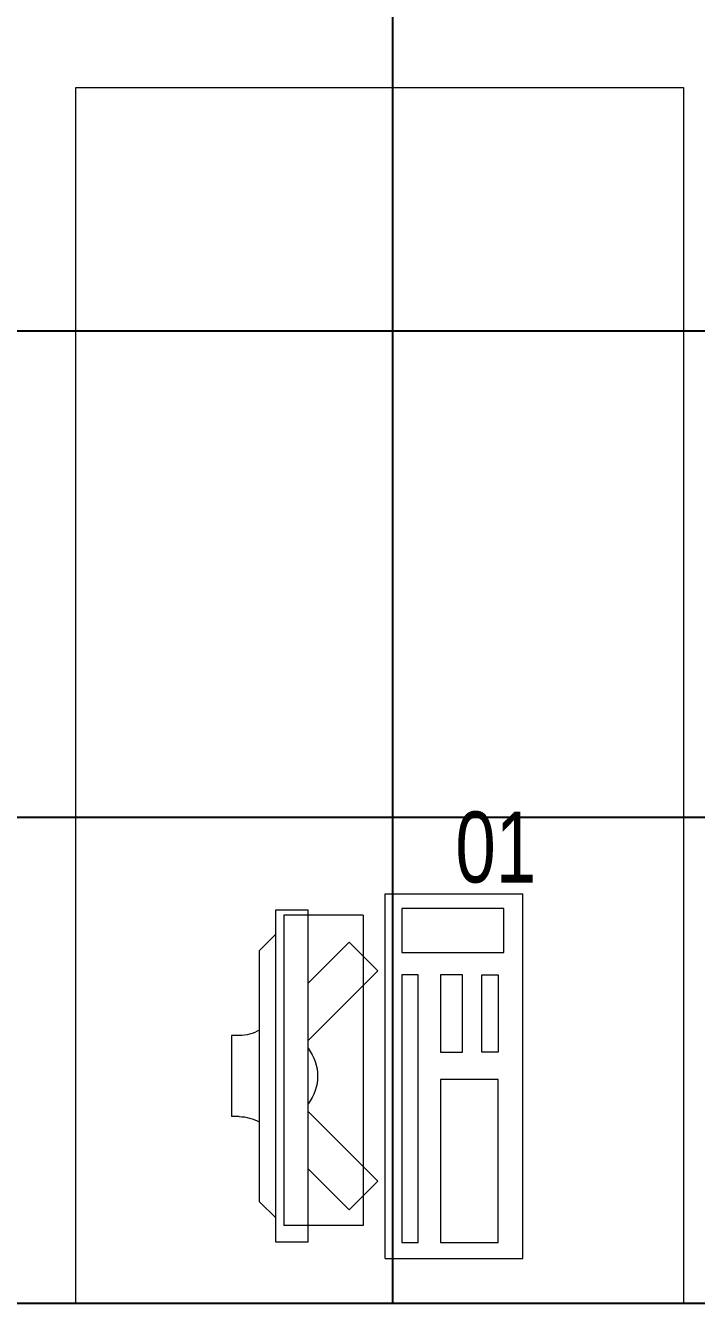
# Model space of a CAD drawing. Extents: x -12260 to 57327, y -29287 to 19916.
# Drawn here: x 22323 to 23151, y -12830 to -11253 of the extents above; entities that cross this region are included whole.
import ezdxf

# ---------------------------------------------------------------- set-up
doc = ezdxf.new("R2010")
doc.units = 0
doc.header["$LTSCALE"] = 0.25
doc.linetypes.add('DASHDOT', pattern=[25.4, 12.7, -6.35, 0, -6.35])
for name, color, linetype, lineweight in [('01-First Floor-FUR$0$72_EGR_EQP_TAG', 142, 'Continuous', 5), ('01-First Floor-FUR$0$LOADING', 253, 'Continuous', 5), ('01-First Floor-FUR$0$Walls', 251, 'Continuous', 5), ('E-LITE-CLNG-CNDT', 6, 'DASHDOT', 35)]:
    doc.layers.add(name, color=color, linetype=linetype, lineweight=lineweight)
doc.layers.add('01-First Floor-FUR$0$FALSE CEILING', color=251, linetype='Continuous')
doc.styles.add('01-First Floor-FUR$0$X3G_ENTITY_257CFD', font='swisscl.ttf', dxfattribs={"height": 200})

# ---------------------------------------------------------------- blocks, each defined once
blk = doc.blocks.new('01-First Floor-FUR$0$ITCWLS1-P')
at = {"layer": '01-First Floor-FUR$0$LOADING'}
for p, q in [((-0.17, 0.45), (-0.17, 0)), ((-0.17, 0.45), (0, 0.45)), ((0, 0.45), (0, 0)), ((-0.2651, 0.43, 0), (-0.3051, 0.43, 0)), ((-0.3051, 0.43, 0), (-0.3051, 0.02, 0)), ((-0.2651, 0.43, 0), (-0.2651, 0.02, 0)), ((-0.1496, 0.4305), (-0.1291, 0.4305)), ((-0.1291, 0.4305), (-0.1291, 0.4089)), ((-0.3251, 0.38, 0), (-0.3051, 0.4, 0)), ((-0.197, 0.4094), (-0.295, 0.4094)), ((-0.295, 0.0264), (-0.295, 0.4094)), ((-0.197, 0.0264), (-0.197, 0.4094)), ((-0.3251, 0.38, 0), (-0.3251, 0.07, 0)), ((-0.3503, 0.275), (-0.3596, 0.275)), ((-0.3596, 0.175), (-0.3596, 0.275)), ((-0.3503, 0.175), (-0.3596, 0.175)), ((-0.3251, 0.07, 0), (-0.3051, 0.05, 0)), ((-0.3051, 0.02, 0), (-0.2651, 0.02, 0)), ((-0.197, 0.0264), (-0.295, 0.0264)), ((-0.17, 0), (0, 0))]:
    blk.add_line(p, q, dxfattribs=at)
at = {"layer": '01-First Floor-FUR$0$LOADING', "extrusion": (2.48281e-10, 3.18408e-10, -1)}
for p, q in [((-0.2651, 0.3395), (-0.2144, 0.3902)), ((-0.1791, 0.3548), (-0.2144, 0.3902)), ((-0.2651, 0.2688), (-0.1791, 0.3548))]:
    blk.add_line(p, q, dxfattribs=at)
at = {"layer": '01-First Floor-FUR$0$LOADING', "extrusion": (2.48281e-10, -3.18408e-10, -1)}
for p, q in [((-0.2651, 0.1812), (-0.1791, 0.0952)), ((-0.2651, 0.1105), (-0.2144, 0.0598)), ((-0.1791, 0.0952), (-0.2144, 0.0598))]:
    blk.add_line(p, q, dxfattribs=at)
at = {"layer": '01-First Floor-FUR$0$LOADING'}
for points in [[(-0.1291, 0.4089), (-0.1291, 0.1), (-0.1496, 0.1), (-0.1496, 0.4305)], [(-0.1496, 0.1), (-0.1496, 0.1), (-0.1496, 0.1), (-0.1496, 0.1), (-0.1496, 0.1), (-0.1496, 0.1), (-0.1496, 0.1), (-0.1496, 0.1), (-0.1496, 0.1)], [(-0.1496, 0.1), (-0.1496, 0.1), (-0.1496, 0.1), (-0.1496, 0.1), (-0.1496, 0.1), (-0.1496, 0.1), (-0.1496, 0.1), (-0.1496, 0.1), (-0.1496, 0.1), (-0.1496, 0.1), (-0.1496, 0.1), (-0.1496, 0.1), (-0.1496, 0.1), (-0.1496, 0.1), (-0.1496, 0.1), (-0.1496, 0.1), (-0.1496, 0.1), (-0.1496, 0.1)], [(-0.1496, 0.1), (-0.1496, 0.1), (-0.1496, 0.1), (-0.1496, 0.1), (-0.1496, 0.1), (-0.1496, 0.1), (-0.1496, 0.1), (-0.1496, 0.1), (-0.1496, 0.1), (-0.1496, 0.1)], [(-0.1496, 0.1), (-0.1496, 0.1), (-0.1496, 0.1), (-0.1496, 0.1), (-0.1496, 0.1), (-0.1496, 0.1), (-0.1496, 0.1)], [(-0.1496, 0.1), (-0.1496, 0.1), (-0.1496, 0.1), (-0.1496, 0.1), (-0.1496, 0.1), (-0.1496, 0.1), (-0.1496, 0.1), (-0.1496, 0.1), (-0.1496, 0.1), (-0.1496, 0.1)], [(-0.1496, 0.1), (-0.1496, 0.1), (-0.1496, 0.1), (-0.1496, 0.1), (-0.1496, 0.1), (-0.1496, 0.1), (-0.1496, 0.1), (-0.1496, 0.1), (-0.1496, 0.1), (-0.1496, 0.1), (-0.1496, 0.1), (-0.1496, 0.1), (-0.1496, 0.1), (-0.1496, 0.1), (-0.1496, 0.1)], [(-0.1496, 0.1), (-0.1496, 0.1), (-0.1496, 0.1), (-0.1496, 0.1), (-0.1496, 0.1), (-0.1496, 0.1), (-0.1496, 0.1), (-0.1496, 0.1), (-0.1496, 0.1), (-0.1496, 0.1)], [(-0.1496, 0.1), (-0.1496, 0.1), (-0.1496, 0.1), (-0.1496, 0.1), (-0.1496, 0.1), (-0.1496, 0.1), (-0.1496, 0.1), (-0.1496, 0.1), (-0.1496, 0.1), (-0.1496, 0.1)], [(-0.1496, 0.1), (-0.1496, 0.1), (-0.1496, 0.1), (-0.1496, 0.1), (-0.1496, 0.1), (-0.1496, 0.1), (-0.1496, 0.1), (-0.1496, 0.1), (-0.1496, 0.1), (-0.1496, 0.1), (-0.1496, 0.1), (-0.1496, 0.1), (-0.1496, 0.1), (-0.1496, 0.1), (-0.1496, 0.1), (-0.1496, 0.1), (-0.1496, 0.1), (-0.1496, 0.1), (-0.1496, 0.1), (-0.1496, 0.1), (-0.1496, 0.1), (-0.1496, 0.1), (-0.1496, 0.1), (-0.1496, 0.1), (-0.1496, 0.1), (-0.1496, 0.1), (-0.1496, 0.1), (-0.1496, 0.1), (-0.1496, 0.1), (-0.1496, 0.1), (-0.1496, 0.1), (-0.1496, 0.1), (-0.1496, 0.1), (-0.1496, 0.1), (-0.1496, 0.1), (-0.1496, 0.1), (-0.1496, 0.1), (-0.1496, 0.1), (-0.1496, 0.1), (-0.1496, 0.1), (-0.1496, 0.1), (-0.1496, 0.1), (-0.1496, 0.1), (-0.1496, 0.1), (-0.1496, 0.1), (-0.1496, 0.1), (-0.1496, 0.1), (-0.1496, 0.1), (-0.1496, 0.1), (-0.1496, 0.1), (-0.1496, 0.1), (-0.1496, 0.1), (-0.1496, 0.1), (-0.1496, 0.1)], [(-0.1496, 0.1), (-0.1496, 0.1), (-0.1496, 0.1), (-0.1496, 0.1), (-0.1496, 0.1), (-0.1496, 0.1), (-0.1496, 0.1), (-0.1496, 0.1), (-0.1496, 0.1), (-0.1496, 0.1), (-0.1496, 0.1), (-0.1496, 0.1), (-0.1496, 0.1), (-0.1496, 0.1), (-0.1496, 0.1), (-0.1496, 0.1), (-0.1496, 0.1), (-0.1496, 0.1), (-0.1496, 0.1), (-0.1496, 0.1), (-0.1496, 0.1), (-0.1496, 0.1), (-0.1496, 0.1), (-0.1496, 0.1), (-0.1496, 0.1), (-0.1496, 0.1), (-0.1496, 0.1), (-0.1496, 0.1), (-0.1496, 0.1), (-0.1496, 0.1), (-0.1496, 0.1), (-0.1496, 0.1), (-0.1496, 0.1), (-0.1496, 0.1), (-0.1496, 0.1), (-0.1496, 0.1), (-0.1496, 0.1), (-0.1496, 0.1), (-0.1496, 0.1), (-0.1496, 0.1), (-0.1496, 0.1), (-0.1496, 0.1), (-0.1496, 0.1), (-0.1496, 0.1), (-0.1496, 0.1), (-0.1496, 0.1), (-0.1496, 0.1), (-0.1496, 0.1), (-0.1496, 0.1), (-0.1496, 0.1), (-0.1496, 0.1), (-0.1496, 0.1), (-0.1496, 0.1), (-0.1496, 0.1), (-0.1496, 0.1), (-0.1496, 0.1), (-0.1496, 0.1), (-0.1496, 0.1), (-0.1496, 0.1), (-0.1496, 0.1), (-0.1496, 0.1), (-0.1496, 0.1), (-0.1496, 0.1), (-0.1496, 0.1), (-0.1496, 0.1), (-0.1496, 0.1), (-0.1496, 0.1), (-0.1496, 0.1), (-0.1496, 0.1), (-0.1496, 0.1), (-0.1496, 0.1), (-0.1496, 0.1), (-0.1496, 0.1), (-0.1496, 0.1), (-0.1496, 0.1), (-0.1496, 0.1), (-0.1496, 0.1), (-0.1496, 0.1), (-0.1496, 0.1), (-0.1496, 0.1), (-0.1496, 0.1), (-0.1496, 0.1), (-0.1496, 0.1), (-0.1496, 0.1), (-0.1496, 0.1), (-0.1496, 0.1), (-0.1496, 0.1), (-0.1496, 0.1), (-0.1496, 0.1)], [(-0.1496, 0.1), (-0.1496, 0.1), (-0.1496, 0.1), (-0.1496, 0.1), (-0.1496, 0.1), (-0.1496, 0.1), (-0.1496, 0.1), (-0.1496, 0.1), (-0.1496, 0.1), (-0.1496, 0.1), (-0.1496, 0.1), (-0.1496, 0.1)], [(-0.1496, 0.1), (-0.1496, 0.1), (-0.1496, 0.1), (-0.1496, 0.1), (-0.1496, 0.1), (-0.1496, 0.1), (-0.1496, 0.1)], [(-0.1496, 0.1), (-0.1496, 0.1), (-0.1496, 0.1), (-0.1496, 0.1), (-0.1496, 0.1), (-0.1496, 0.1), (-0.1496, 0.1), (-0.1496, 0.1), (-0.1496, 0.1), (-0.1496, 0.1), (-0.1496, 0.1), (-0.1496, 0.1), (-0.1496, 0.1), (-0.1496, 0.1), (-0.1496, 0.1), (-0.1496, 0.1), (-0.1496, 0.1)], [(-0.1496, 0.1), (-0.1496, 0.1), (-0.1496, 0.1), (-0.1496, 0.1), (-0.1496, 0.1), (-0.1496, 0.1), (-0.1496, 0.1), (-0.1496, 0.1), (-0.1496, 0.1), (-0.1496, 0.1), (-0.1496, 0.1), (-0.1496, 0.1), (-0.1496, 0.1), (-0.1496, 0.1), (-0.1496, 0.1), (-0.1496, 0.1), (-0.1496, 0.1), (-0.1496, 0.1), (-0.1496, 0.1), (-0.1496, 0.1), (-0.1496, 0.1), (-0.1496, 0.1), (-0.1496, 0.1), (-0.1496, 0.1), (-0.1496, 0.1), (-0.1496, 0.1), (-0.1496, 0.1), (-0.1496, 0.1), (-0.1496, 0.1), (-0.1496, 0.1), (-0.1496, 0.1), (-0.1496, 0.1), (-0.1496, 0.1), (-0.1496, 0.1), (-0.1496, 0.1), (-0.1496, 0.1), (-0.1496, 0.1), (-0.1496, 0.1), (-0.1496, 0.1), (-0.1496, 0.1), (-0.1496, 0.1), (-0.1496, 0.1), (-0.1496, 0.1), (-0.1496, 0.1), (-0.1496, 0.1), (-0.1496, 0.1), (-0.1496, 0.1), (-0.1496, 0.1), (-0.1496, 0.1), (-0.1496, 0.1), (-0.1496, 0.1), (-0.1496, 0.1), (-0.1496, 0.1), (-0.1496, 0.1), (-0.1496, 0.1), (-0.1496, 0.1), (-0.1496, 0.1), (-0.1496, 0.1), (-0.1496, 0.1), (-0.1496, 0.1), (-0.1496, 0.1), (-0.1496, 0.1), (-0.1496, 0.1), (-0.1496, 0.1), (-0.1496, 0.1), (-0.1496, 0.1), (-0.1496, 0.1), (-0.1496, 0.1), (-0.1496, 0.1), (-0.1496, 0.1), (-0.1496, 0.1), (-0.1496, 0.1), (-0.1496, 0.1), (-0.1496, 0.1), (-0.1496, 0.1), (-0.1496, 0.1), (-0.1496, 0.1), (-0.1496, 0.1), (-0.1496, 0.1), (-0.1496, 0.1), (-0.1496, 0.1), (-0.1496, 0.1), (-0.1496, 0.1), (-0.1496, 0.1), (-0.1496, 0.1), (-0.1496, 0.1), (-0.1496, 0.1), (-0.1496, 0.1), (-0.1496, 0.1), (-0.1496, 0.1), (-0.1496, 0.1), (-0.1496, 0.1), (-0.1496, 0.1), (-0.1496, 0.1), (-0.1496, 0.1), (-0.1496, 0.1), (-0.1496, 0.1), (-0.1496, 0.1), (-0.1496, 0.1), (-0.1496, 0.1), (-0.1496, 0.1), (-0.1496, 0.1), (-0.1496, 0.1), (-0.1496, 0.1), (-0.1496, 0.1), (-0.1496, 0.1), (-0.1496, 0.1), (-0.1496, 0.1), (-0.1496, 0.1), (-0.1496, 0.1), (-0.1496, 0.1)], [(-0.1496, 0.1), (-0.1496, 0.1), (-0.1496, 0.1), (-0.1496, 0.1), (-0.1496, 0.1), (-0.1496, 0.1), (-0.1496, 0.1), (-0.1496, 0.1)]]:
    blk.add_lwpolyline(points, dxfattribs=at)
for points in [[(-0.1019, 0.4305), (-0.0304, 0.4305), (-0.0304, 0.2294), (-0.1019, 0.2294)], [(-0.1019, 0.1954), (-0.0747, 0.1954), (-0.0747, 0.1), (-0.1019, 0.1)], [(-0.0304, 0.1954), (-0.0508, 0.1954), (-0.0508, 0.1), (-0.0304, 0.1)], [(-0.1496, 0.1), (-0.1496, 0.1), (-0.1496, 0.1), (-0.1496, 0.1), (-0.1496, 0.1), (-0.1496, 0.1), (-0.1496, 0.1), (-0.1496, 0.1), (-0.1496, 0.1), (-0.1496, 0.1), (-0.1496, 0.1), (-0.1496, 0.1), (-0.1496, 0.1), (-0.1496, 0.1), (-0.1496, 0.1), (-0.1496, 0.1), (-0.1496, 0.1), (-0.1496, 0.1), (-0.1496, 0.1), (-0.1496, 0.1), (-0.1496, 0.1), (-0.1496, 0.1), (-0.1496, 0.1), (-0.1496, 0.1), (-0.1496, 0.1), (-0.1496, 0.1), (-0.1496, 0.1), (-0.1496, 0.1), (-0.1496, 0.1), (-0.1496, 0.1), (-0.1496, 0.1), (-0.1496, 0.1), (-0.1496, 0.1), (-0.1496, 0.1), (-0.1496, 0.1), (-0.1496, 0.1), (-0.1496, 0.1), (-0.1496, 0.1), (-0.1496, 0.1), (-0.1496, 0.1), (-0.1496, 0.1), (-0.1496, 0.1), (-0.1496, 0.1), (-0.1496, 0.1), (-0.1496, 0.1), (-0.1496, 0.1), (-0.1496, 0.1), (-0.1496, 0.1), (-0.1496, 0.1), (-0.1496, 0.1), (-0.1496, 0.1), (-0.1496, 0.1), (-0.1496, 0.1), (-0.1496, 0.1), (-0.1496, 0.1), (-0.1496, 0.1), (-0.1496, 0.1), (-0.1496, 0.1), (-0.1496, 0.1), (-0.1496, 0.1), (-0.1496, 0.1), (-0.1496, 0.1), (-0.1496, 0.1), (-0.1496, 0.1), (-0.1496, 0.1), (-0.1496, 0.1), (-0.1496, 0.1), (-0.1496, 0.1), (-0.1496, 0.1), (-0.1496, 0.1), (-0.1496, 0.1), (-0.1496, 0.1), (-0.1496, 0.1), (-0.1496, 0.1), (-0.1496, 0.1), (-0.1496, 0.1), (-0.1496, 0.1), (-0.1496, 0.1), (-0.1496, 0.1), (-0.1496, 0.1), (-0.1496, 0.1), (-0.1496, 0.1), (-0.1496, 0.1), (-0.1496, 0.1), (-0.1496, 0.1), (-0.1496, 0.1), (-0.1496, 0.1), (-0.1496, 0.1), (-0.1496, 0.1), (-0.1496, 0.1), (-0.1496, 0.1), (-0.1496, 0.1), (-0.1496, 0.1), (-0.1496, 0.1), (-0.1496, 0.1), (-0.1496, 0.1), (-0.1496, 0.1), (-0.1496, 0.1), (-0.1496, 0.1), (-0.1496, 0.1), (-0.1496, 0.1), (-0.1496, 0.1), (-0.1496, 0.1), (-0.1496, 0.1), (-0.1496, 0.1), (-0.1496, 0.1), (-0.1496, 0.1), (-0.1496, 0.1), (-0.1496, 0.1), (-0.1496, 0.1), (-0.1496, 0.1), (-0.1496, 0.1), (-0.1496, 0.1), (-0.1496, 0.1), (-0.1496, 0.1), (-0.1496, 0.1), (-0.1496, 0.1), (-0.1496, 0.1), (-0.1496, 0.1), (-0.1496, 0.1), (-0.1496, 0.1), (-0.1496, 0.1), (-0.1496, 0.1), (-0.1496, 0.1), (-0.1496, 0.1), (-0.1496, 0.1), (-0.1496, 0.1), (-0.1496, 0.1), (-0.1496, 0.1), (-0.1496, 0.1), (-0.1496, 0.1), (-0.1496, 0.1), (-0.1496, 0.1), (-0.1496, 0.1), (-0.1496, 0.1), (-0.1496, 0.1), (-0.1496, 0.1), (-0.1496, 0.1), (-0.1496, 0.1), (-0.1496, 0.1), (-0.1496, 0.1), (-0.1496, 0.1), (-0.1496, 0.1), (-0.1496, 0.1), (-0.1496, 0.1), (-0.1496, 0.1), (-0.1496, 0.1), (-0.1496, 0.1), (-0.1496, 0.1), (-0.1496, 0.1), (-0.1496, 0.1), (-0.1496, 0.1), (-0.1496, 0.1), (-0.1496, 0.1), (-0.1496, 0.1), (-0.1496, 0.1), (-0.1496, 0.1), (-0.1496, 0.1), (-0.1496, 0.1), (-0.1496, 0.1), (-0.1496, 0.1), (-0.1496, 0.1), (-0.1496, 0.1), (-0.1496, 0.1), (-0.1496, 0.1), (-0.1496, 0.1), (-0.1496, 0.1), (-0.1496, 0.1), (-0.1496, 0.1), (-0.1496, 0.1), (-0.1496, 0.1), (-0.1496, 0.1), (-0.1496, 0.1), (-0.1496, 0.1), (-0.1496, 0.1), (-0.1496, 0.1), (-0.1496, 0.1), (-0.1496, 0.1), (-0.1496, 0.1), (-0.1496, 0.1), (-0.1496, 0.1), (-0.1496, 0.1), (-0.1496, 0.1), (-0.1496, 0.1), (-0.1496, 0.1), (-0.1496, 0.1), (-0.1496, 0.1), (-0.1496, 0.1), (-0.1496, 0.1), (-0.1496, 0.1), (-0.1496, 0.1), (-0.1496, 0.1), (-0.1496, 0.1), (-0.1496, 0.1), (-0.1496, 0.1), (-0.1496, 0.1), (-0.1496, 0.1), (-0.1496, 0.1), (-0.1496, 0.1), (-0.1496, 0.1), (-0.1496, 0.1), (-0.1496, 0.1), (-0.1496, 0.1), (-0.1496, 0.1), (-0.1496, 0.1), (-0.1496, 0.1), (-0.1496, 0.1), (-0.1496, 0.1), (-0.1496, 0.1), (-0.1496, 0.1), (-0.1496, 0.1), (-0.1496, 0.1), (-0.1496, 0.1), (-0.1496, 0.1), (-0.1496, 0.1), (-0.1496, 0.1), (-0.1496, 0.1), (-0.1496, 0.1), (-0.1496, 0.1), (-0.1496, 0.1), (-0.1496, 0.1), (-0.1496, 0.1), (-0.1496, 0.1), (-0.1496, 0.1), (-0.1496, 0.1), (-0.1496, 0.1), (-0.1496, 0.1), (-0.1496, 0.1), (-0.1496, 0.1), (-0.1496, 0.1), (-0.1496, 0.1), (-0.1496, 0.1), (-0.1496, 0.1), (-0.1496, 0.1), (-0.1496, 0.1), (-0.1496, 0.1), (-0.1496, 0.1), (-0.1496, 0.1), (-0.1496, 0.1), (-0.1496, 0.1), (-0.1496, 0.1), (-0.1496, 0.1), (-0.1496, 0.1), (-0.1496, 0.1), (-0.1496, 0.1), (-0.1496, 0.1), (-0.1496, 0.1), (-0.1496, 0.1), (-0.1496, 0.1), (-0.1496, 0.1), (-0.1496, 0.1), (-0.1496, 0.1), (-0.1496, 0.1), (-0.1496, 0.1), (-0.1496, 0.1), (-0.1496, 0.1), (-0.1496, 0.1), (-0.1496, 0.1), (-0.1496, 0.1), (-0.1496, 0.1), (-0.1496, 0.1), (-0.1496, 0.1), (-0.1496, 0.1), (-0.1496, 0.1), (-0.1496, 0.1), (-0.1496, 0.1), (-0.1496, 0.1), (-0.1496, 0.1), (-0.1496, 0.1), (-0.1496, 0.1), (-0.1496, 0.1), (-0.1496, 0.1), (-0.1496, 0.1), (-0.1496, 0.1), (-0.1496, 0.1), (-0.1496, 0.1), (-0.1496, 0.1)], [(-0.1496, 0.1), (-0.1496, 0.1), (-0.1496, 0.1), (-0.1496, 0.1), (-0.1496, 0.1), (-0.1496, 0.1), (-0.1496, 0.1), (-0.1496, 0.1), (-0.1496, 0.1), (-0.1496, 0.1), (-0.1496, 0.1), (-0.1496, 0.1), (-0.1496, 0.1), (-0.1496, 0.1), (-0.1496, 0.1), (-0.1496, 0.1), (-0.1496, 0.1), (-0.1496, 0.1), (-0.1496, 0.1), (-0.1496, 0.1), (-0.1496, 0.1), (-0.1496, 0.1), (-0.1496, 0.1), (-0.1496, 0.1), (-0.1496, 0.1), (-0.1496, 0.1), (-0.1496, 0.1), (-0.1496, 0.1), (-0.1496, 0.1), (-0.1496, 0.1), (-0.1496, 0.1), (-0.1496, 0.1), (-0.1496, 0.1), (-0.1496, 0.1), (-0.1496, 0.1), (-0.1496, 0.1), (-0.1496, 0.1), (-0.1496, 0.1), (-0.1496, 0.1), (-0.1496, 0.1), (-0.1496, 0.1), (-0.1496, 0.1), (-0.1496, 0.1), (-0.1496, 0.1), (-0.1496, 0.1), (-0.1496, 0.1), (-0.1496, 0.1), (-0.1496, 0.1), (-0.1496, 0.1), (-0.1496, 0.1), (-0.1496, 0.1), (-0.1496, 0.1), (-0.1496, 0.1), (-0.1496, 0.1), (-0.1496, 0.1), (-0.1496, 0.1), (-0.1496, 0.1), (-0.1496, 0.1), (-0.1496, 0.1), (-0.1496, 0.1), (-0.1496, 0.1), (-0.1496, 0.1), (-0.1496, 0.1), (-0.1496, 0.1), (-0.1496, 0.1), (-0.1496, 0.1), (-0.1496, 0.1), (-0.1496, 0.1), (-0.1496, 0.1), (-0.1496, 0.1), (-0.1496, 0.1), (-0.1496, 0.1), (-0.1496, 0.1), (-0.1496, 0.1), (-0.1496, 0.1), (-0.1496, 0.1), (-0.1496, 0.1), (-0.1496, 0.1), (-0.1496, 0.1), (-0.1496, 0.1), (-0.1496, 0.1), (-0.1496, 0.1), (-0.1496, 0.1), (-0.1496, 0.1), (-0.1496, 0.1), (-0.1496, 0.1), (-0.1496, 0.1), (-0.1496, 0.1), (-0.1496, 0.1), (-0.1496, 0.1), (-0.1496, 0.1), (-0.1496, 0.1), (-0.1496, 0.1), (-0.1496, 0.1), (-0.1496, 0.1), (-0.1496, 0.1), (-0.1496, 0.1), (-0.1496, 0.1), (-0.1496, 0.1), (-0.1496, 0.1), (-0.1496, 0.1), (-0.1496, 0.1), (-0.1496, 0.1), (-0.1496, 0.1), (-0.1496, 0.1), (-0.1496, 0.1), (-0.1496, 0.1), (-0.1496, 0.1), (-0.1496, 0.1), (-0.1496, 0.1), (-0.1496, 0.1), (-0.1496, 0.1), (-0.1496, 0.1), (-0.1496, 0.1), (-0.1496, 0.1), (-0.1496, 0.1), (-0.1496, 0.1), (-0.1496, 0.1), (-0.1496, 0.1), (-0.1496, 0.1), (-0.1496, 0.1), (-0.1496, 0.1), (-0.1496, 0.1), (-0.1496, 0.1), (-0.1496, 0.1), (-0.1496, 0.1), (-0.1496, 0.1), (-0.1496, 0.1), (-0.1496, 0.1), (-0.1496, 0.1), (-0.1496, 0.1), (-0.1496, 0.1), (-0.1496, 0.1), (-0.1496, 0.1), (-0.1496, 0.1), (-0.1496, 0.1), (-0.1496, 0.1), (-0.1496, 0.1), (-0.1496, 0.1), (-0.1496, 0.1), (-0.1496, 0.1), (-0.1496, 0.1), (-0.1496, 0.1), (-0.1496, 0.1), (-0.1496, 0.1), (-0.1496, 0.1), (-0.1496, 0.1), (-0.1496, 0.1), (-0.1496, 0.1), (-0.1496, 0.1), (-0.1496, 0.1), (-0.1496, 0.1), (-0.1496, 0.1), (-0.1496, 0.1), (-0.1496, 0.1), (-0.1496, 0.1), (-0.1496, 0.1), (-0.1496, 0.1), (-0.1496, 0.1), (-0.1496, 0.1), (-0.1496, 0.1), (-0.1496, 0.1), (-0.1496, 0.1), (-0.1496, 0.1), (-0.1496, 0.1), (-0.1496, 0.1), (-0.1496, 0.1), (-0.1496, 0.1), (-0.1496, 0.1), (-0.1496, 0.1), (-0.1496, 0.1), (-0.1496, 0.1), (-0.1496, 0.1), (-0.1496, 0.1), (-0.1496, 0.1), (-0.1496, 0.1), (-0.1496, 0.1), (-0.1496, 0.1), (-0.1496, 0.1), (-0.1496, 0.1), (-0.1496, 0.1), (-0.1496, 0.1), (-0.1496, 0.1), (-0.1496, 0.1), (-0.1496, 0.1), (-0.1496, 0.1), (-0.1496, 0.1), (-0.1496, 0.1), (-0.1496, 0.1), (-0.1496, 0.1), (-0.1496, 0.1), (-0.1496, 0.1), (-0.1496, 0.1), (-0.1496, 0.1), (-0.1496, 0.1), (-0.1496, 0.1), (-0.1496, 0.1), (-0.1496, 0.1), (-0.1496, 0.1), (-0.1496, 0.1), (-0.1496, 0.1), (-0.1496, 0.1), (-0.1496, 0.1), (-0.1496, 0.1), (-0.1496, 0.1), (-0.1496, 0.1), (-0.1496, 0.1), (-0.1496, 0.1), (-0.1496, 0.1), (-0.1496, 0.1), (-0.1496, 0.1), (-0.1496, 0.1), (-0.1496, 0.1), (-0.1496, 0.1)], [(-0.1496, 0.1), (-0.1496, 0.1), (-0.1496, 0.1), (-0.1496, 0.1), (-0.1496, 0.1), (-0.1496, 0.1), (-0.1496, 0.1), (-0.1496, 0.1), (-0.1496, 0.1), (-0.1496, 0.1), (-0.1496, 0.1), (-0.1496, 0.1), (-0.1496, 0.1), (-0.1496, 0.1), (-0.1496, 0.1), (-0.1496, 0.1), (-0.1496, 0.1), (-0.1496, 0.1), (-0.1496, 0.1), (-0.1496, 0.1), (-0.1496, 0.1), (-0.1496, 0.1), (-0.1496, 0.1), (-0.1496, 0.1), (-0.1496, 0.1), (-0.1496, 0.1), (-0.1496, 0.1), (-0.1496, 0.1), (-0.1496, 0.1), (-0.1496, 0.1), (-0.1496, 0.1), (-0.1496, 0.1), (-0.1496, 0.1), (-0.1496, 0.1), (-0.1496, 0.1), (-0.1496, 0.1), (-0.1496, 0.1), (-0.1496, 0.1), (-0.1496, 0.1), (-0.1496, 0.1), (-0.1496, 0.1), (-0.1496, 0.1), (-0.1496, 0.1), (-0.1496, 0.1), (-0.1496, 0.1), (-0.1496, 0.1), (-0.1496, 0.1), (-0.1496, 0.1), (-0.1496, 0.1), (-0.1496, 0.1), (-0.1496, 0.1), (-0.1496, 0.1), (-0.1496, 0.1), (-0.1496, 0.1), (-0.1496, 0.1), (-0.1496, 0.1), (-0.1496, 0.1), (-0.1496, 0.1), (-0.1496, 0.1), (-0.1496, 0.1), (-0.1496, 0.1), (-0.1496, 0.1), (-0.1496, 0.1), (-0.1496, 0.1), (-0.1496, 0.1), (-0.1496, 0.1), (-0.1496, 0.1), (-0.1496, 0.1), (-0.1496, 0.1), (-0.1496, 0.1), (-0.1496, 0.1), (-0.1496, 0.1), (-0.1496, 0.1), (-0.1496, 0.1), (-0.1496, 0.1), (-0.1496, 0.1), (-0.1496, 0.1), (-0.1496, 0.1), (-0.1496, 0.1), (-0.1496, 0.1), (-0.1496, 0.1), (-0.1496, 0.1), (-0.1496, 0.1), (-0.1496, 0.1), (-0.1496, 0.1), (-0.1496, 0.1), (-0.1496, 0.1), (-0.1496, 0.1), (-0.1496, 0.1), (-0.1496, 0.1), (-0.1496, 0.1), (-0.1496, 0.1), (-0.1496, 0.1), (-0.1496, 0.1), (-0.1496, 0.1), (-0.1496, 0.1), (-0.1496, 0.1), (-0.1496, 0.1), (-0.1496, 0.1), (-0.1496, 0.1), (-0.1496, 0.1), (-0.1496, 0.1), (-0.1496, 0.1), (-0.1496, 0.1), (-0.1496, 0.1), (-0.1496, 0.1), (-0.1496, 0.1), (-0.1496, 0.1), (-0.1496, 0.1), (-0.1496, 0.1), (-0.1496, 0.1), (-0.1496, 0.1), (-0.1496, 0.1), (-0.1496, 0.1), (-0.1496, 0.1), (-0.1496, 0.1), (-0.1496, 0.1), (-0.1496, 0.1), (-0.1496, 0.1), (-0.1496, 0.1), (-0.1496, 0.1), (-0.1496, 0.1), (-0.1496, 0.1), (-0.1496, 0.1), (-0.1496, 0.1), (-0.1496, 0.1), (-0.1496, 0.1), (-0.1496, 0.1), (-0.1496, 0.1), (-0.1496, 0.1), (-0.1496, 0.1), (-0.1496, 0.1), (-0.1496, 0.1), (-0.1496, 0.1), (-0.1496, 0.1), (-0.1496, 0.1), (-0.1496, 0.1), (-0.1496, 0.1), (-0.1496, 0.1), (-0.1496, 0.1), (-0.1496, 0.1), (-0.1496, 0.1), (-0.1496, 0.1), (-0.1496, 0.1), (-0.1496, 0.1), (-0.1496, 0.1), (-0.1496, 0.1), (-0.1496, 0.1), (-0.1496, 0.1), (-0.1496, 0.1), (-0.1496, 0.1), (-0.1496, 0.1), (-0.1496, 0.1), (-0.1496, 0.1), (-0.1496, 0.1), (-0.1496, 0.1), (-0.1496, 0.1), (-0.1496, 0.1), (-0.1496, 0.1), (-0.1496, 0.1), (-0.1496, 0.1), (-0.1496, 0.1), (-0.1496, 0.1), (-0.1496, 0.1), (-0.1496, 0.1), (-0.1496, 0.1), (-0.1496, 0.1), (-0.1496, 0.1), (-0.1496, 0.1), (-0.1496, 0.1), (-0.1496, 0.1), (-0.1496, 0.1), (-0.1496, 0.1), (-0.1496, 0.1), (-0.1496, 0.1), (-0.1496, 0.1), (-0.1496, 0.1), (-0.1496, 0.1), (-0.1496, 0.1), (-0.1496, 0.1), (-0.1496, 0.1), (-0.1496, 0.1), (-0.1496, 0.1), (-0.1496, 0.1), (-0.1496, 0.1), (-0.1496, 0.1), (-0.1496, 0.1), (-0.1496, 0.1), (-0.1496, 0.1), (-0.1496, 0.1), (-0.1496, 0.1), (-0.1496, 0.1), (-0.1496, 0.1), (-0.1496, 0.1), (-0.1496, 0.1), (-0.1496, 0.1), (-0.1496, 0.1), (-0.1496, 0.1), (-0.1496, 0.1), (-0.1496, 0.1), (-0.1496, 0.1), (-0.1496, 0.1), (-0.1496, 0.1), (-0.1496, 0.1), (-0.1496, 0.1), (-0.1496, 0.1), (-0.1496, 0.1), (-0.1496, 0.1), (-0.1496, 0.1), (-0.1496, 0.1), (-0.1496, 0.1), (-0.1496, 0.1), (-0.1496, 0.1), (-0.1496, 0.1), (-0.1496, 0.1), (-0.1496, 0.1), (-0.1496, 0.1), (-0.1496, 0.1), (-0.1496, 0.1)], [(-0.1496, 0.0727), (-0.0236, 0.0727), (-0.0236, 0.0182), (-0.1496, 0.0182)]]:
    blk.add_lwpolyline(points, close=True, dxfattribs=at)
for centre, radius, start, end in [((-0.3503, 0.325), 0.05, 270, 300.3093), ((-0.3089, 0.225), 0.0556, 321.9431, 38.0569), ((-0.3503, 0.125), 0.05, 59.6907, 90)]:
    blk.add_arc(centre, radius, start, end, dxfattribs=at)
blk = doc.blocks.new('01-First Floor-FUR')
at = {"layer": '01-First Floor-FUR$0$FALSE CEILING', "linetype": 'Continuous'}
for p, q in [((22776, -12830), (22776, -8830)), ((20376, -11630), (23876, -11630)), ((20376, -12230), (23876, -12230))]:
    blk.add_line(p, q, dxfattribs=at)
at = {"layer": '01-First Floor-FUR$0$FALSE CEILING'}
blk.add_lwpolyline([(20376, -8830), (23876, -8830), (23876, -10710), (23876, -10710), (23876, -12830), (20376, -12830), (20376, -8830)], dxfattribs=at)
at = {"layer": '01-First Floor-FUR$0$LOADING', "elevation": -0.1}
blk.add_lwpolyline([(23134.6, -12830), (22384.6, -12830), (22384.6, -11330), (23134.6, -11330)], close=True, dxfattribs=at)
at = {"layer": '01-First Floor-FUR$0$Walls'}
blk.add_line((21606, -12830), (24826, -12830), dxfattribs=at)
at = {"layer": '01-First Floor-FUR$0$LOADING', "extrusion": (8.01373e-06, -1.9399e-16, 1), "xscale": -1000.000000000012, "yscale": 1000.000000000012, "zscale": 1000.000000000012, "rotation": 180}
blk.add_blockref('01-First Floor-FUR$0$ITCWLS1-P', (22936.4, -12324.5, 0.1), dxfattribs=at)
at = {"layer": '01-First Floor-FUR$0$72_EGR_EQP_TAG', "insert": (22902.9, -12223.2, -0.1), "char_height": 87.47, "attachment_point": 2, "style": '01-First Floor-FUR$0$X3G_ENTITY_257CFD'}
blk.add_mtext('01', dxfattribs=at)

msp = doc.modelspace()

# ---------------------------------------------------------------- block references
at = {"layer": 'E-LITE-CLNG-CNDT'}
msp.add_blockref('01-First Floor-FUR', (0, 0), dxfattribs=at)

doc.saveas('drawing.dxf')
